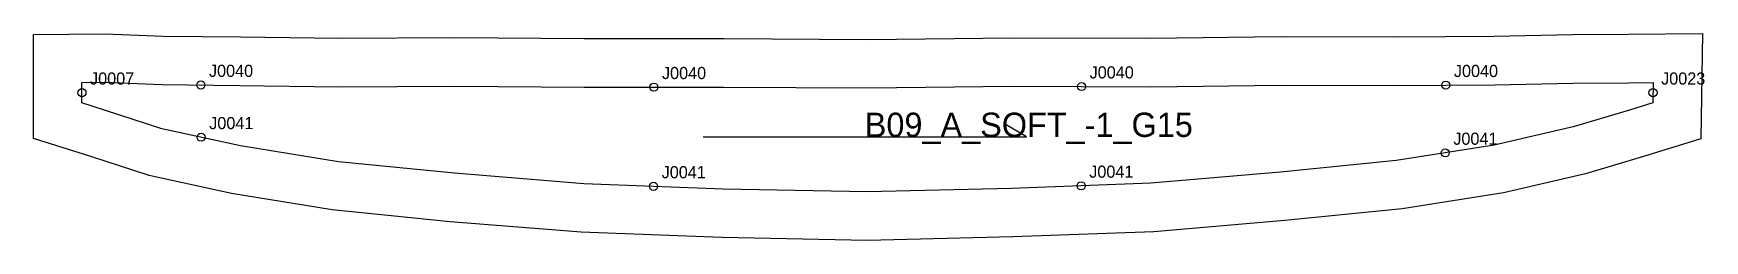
# Model space of a CAD drawing. Header units: millimetres. Extents: x -12 to 401, y -39 to 12.
import ezdxf

# ---------------------------------------------------------------- set-up
doc = ezdxf.new("R2010")
doc.units = ezdxf.units.MM
for name, color, linetype in [('CUT', 1, 'Continuous'), ('GRAIN', 3, 'Continuous'), ('LABEL', 7, 'Continuous'), ('NOTCH', 2, 'Continuous'), ('SEW', 5, 'Continuous')]:
    doc.layers.add(name, color=color, linetype=linetype)

msp = doc.modelspace()

# ---------------------------------------------------------------- linework, layer by layer
at = {"layer": 'CUT'}
msp.add_lwpolyline([(-11.99, 11.85), (5.68, 12.07), (20.07, 11.49), (39.23, 11.29), (63.61, 10.95), (92.23, 11.11), (124.3, 10.85), (158.8, 10.86), (194.4, 10.67), (230.05, 11.07), (264.49, 10.95), (296.54, 11.37), (325.33, 11.27), (349.39, 11.46), (368.83, 11.84), (382.55, 11.94), (400.97, 12.12), (400.53, -13.87), (386.36, -18.31), (372.03, -22.58), (351.73, -27.27), (326.67, -31.18), (297.61, -34.09), (265.19, -36.85), (230.36, -38.16), (194.35, -39.04), (158.3, -38.3), (123.51, -36.98), (91.08, -34.38), (61.93, -31.47), (36.97, -27.43), (16.63, -23.01), (2.17, -18.31), (-12.01, -13.8), (-11.99, 11.85)], close=True, dxfattribs=at)
at = {"layer": 'GRAIN'}
for p, q in [((233.69, -13.44), (228.69, -10.44)), ((153.69, -13.44), (233.69, -13.44))]:
    msp.add_line(p, q, dxfattribs=at)
at = {"layer": 'NOTCH'}
for centre in [(29.42, -0.61), (247.32, -0.99), (337.45, -0.64), (0, -2.51), (141.51, -1.15), (388.72, -2.5), (29.49, -13.52), (337.3, -17.38), (141.43, -25.65), (247.23, -25.52)]:
    msp.add_circle(centre, 1, dxfattribs=at)
at = {"layer": 'SEW'}
msp.add_lwpolyline([(0, 0), (5.51, 0.07), (19.76, -0.51), (39.09, -0.71), (63.56, -1.05), (92.22, -0.89), (124.26, -1.15), (158.77, -1.14), (194.43, -1.33), (230.09, -0.93), (264.55, -1.05), (296.59, -0.63), (325.35, -0.73), (349.55, -0.54), (368.99, -0.16), (382.65, -0.06), (388.76, 0), (388.68, -5.01), (382.86, -6.84), (368.96, -10.97), (349.45, -15.48), (325.14, -19.28), (296.51, -22.14), (264.46, -24.87), (229.99, -26.16), (194.32, -27.03), (158.65, -26.31), (124.21, -25), (92.16, -22.43), (63.49, -19.57), (39.2, -15.63), (19.77, -11.41), (5.84, -6.89), (0, -5.03)], close=True, dxfattribs=at)

# ---------------------------------------------------------------- texts
at = {"layer": 'LABEL'}
for s, height, p in [('J0040', 3, (31.42, 1.39)), ('J0040', 3, (339.45, 1.36)), ('J0007', 3, (2, -0.51)), ('J0040', 3, (143.51, 0.85)), ('J0040', 3, (249.32, 1.01)), ('J0023', 3, (390.72, -0.5)), ('B09_A_SOFT_-1_G15', 6, (193.69, -13.44)), ('J0041', 3, (31.49, -11.52)), ('J0041', 3, (339.3, -15.38)), ('J0041', 3, (143.43, -23.65)), ('J0041', 3, (249.23, -23.52))]:
    msp.add_text(s, height=height, dxfattribs=at).set_placement(p)

doc.saveas('drawing.dxf')
